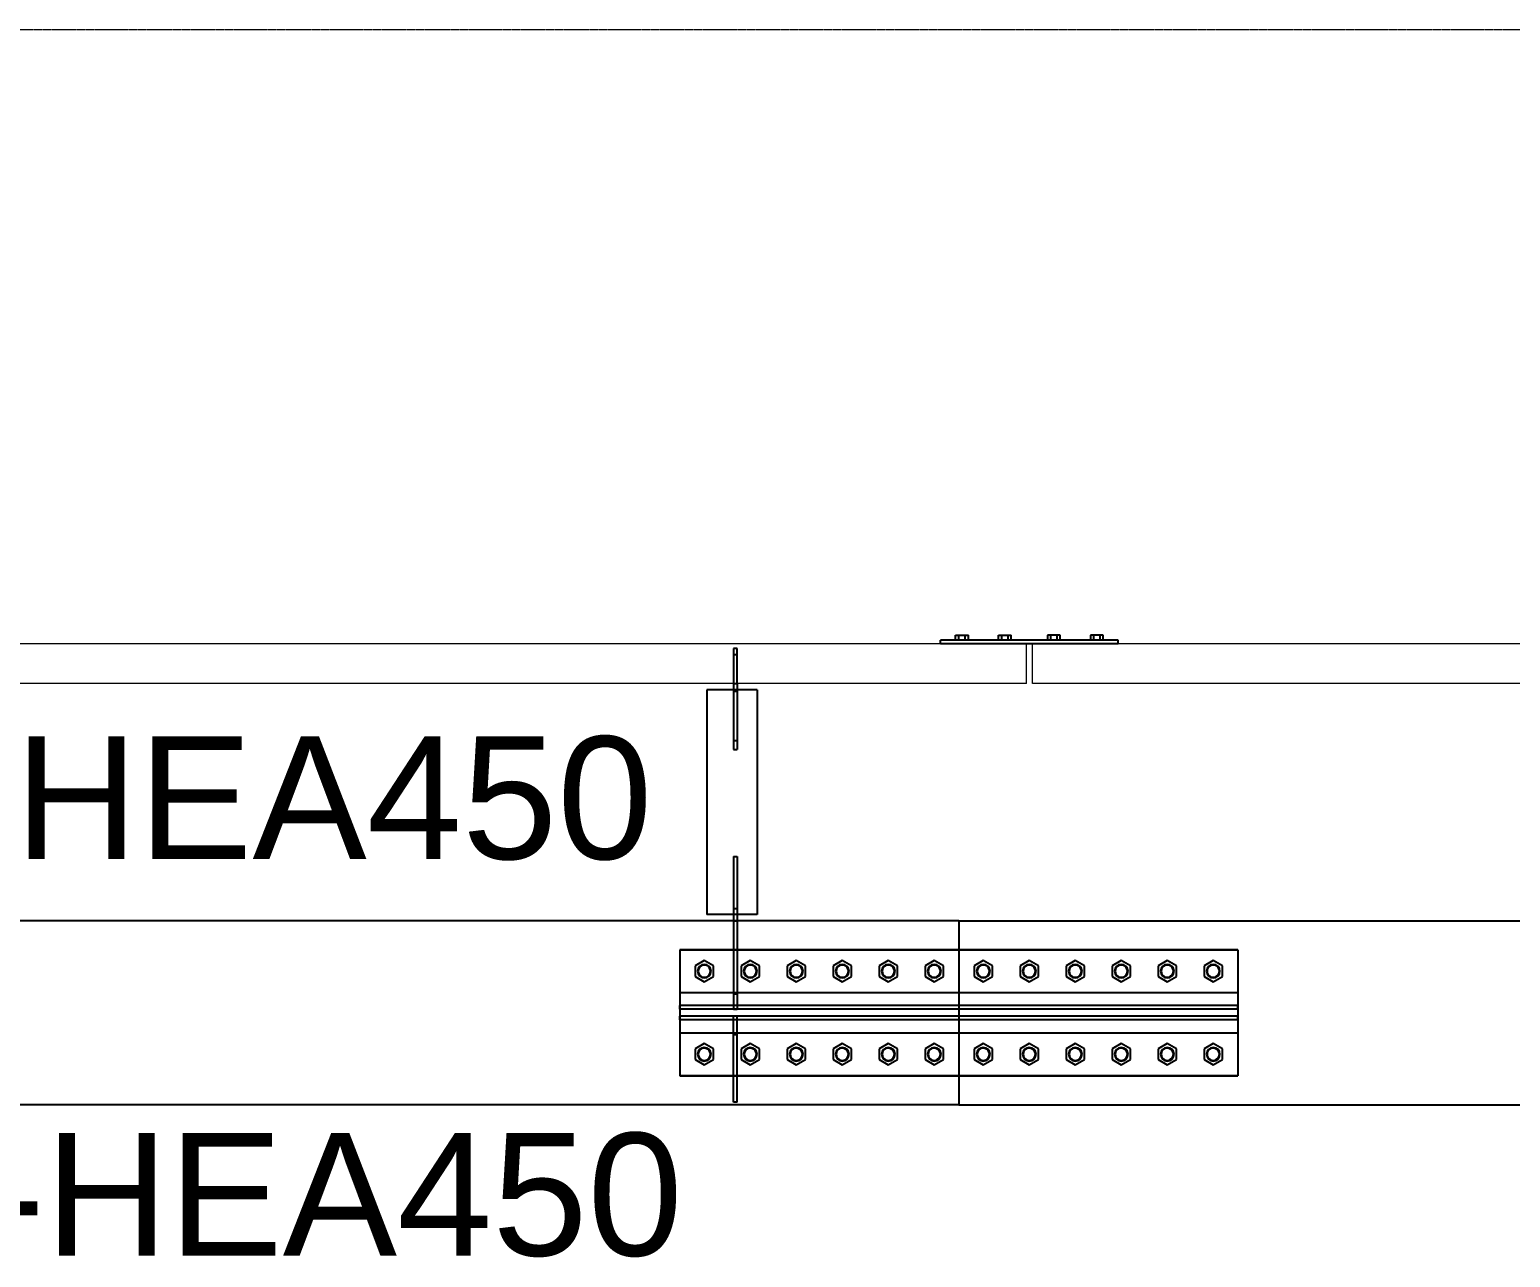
# Model space of a CAD drawing. Extents: x 7536 to 102814, y -9868 to 35131.
# Drawn here: x 65317 to 67732, y 29454 to 31456 of the extents above; entities that cross this region are included whole.
import ezdxf
from ezdxf.enums import TextEntityAlignment as Align

# ---------------------------------------------------------------- set-up
doc = ezdxf.new("R2010")
doc.units = 0
doc.header["$LTSCALE"] = 0.4
doc.linetypes.add('Grid Line', pattern=[3.33375, 1.905, -0.47625, 0.47625, -0.47625])
doc.layers.get('0').update_dxf_attribs({"color": 255})
for name, color, linetype, lineweight in [('0-1', 7, 'Continuous', 5), ('E_EJES-1', 8, 'Grid Line', 9), ('E_TEXTO', 3, 'Continuous', 9)]:
    doc.layers.add(name, color=color, linetype=linetype, lineweight=lineweight)
doc.layers.add('VIGAS', color=8, linetype='Continuous')
doc.styles.add('VERDANA', font='arial.ttf')

msp = doc.modelspace()

# ---------------------------------------------------------------- linework, layer by layer
at = {"color": 1, "linetype": 'Continuous'}
for centre, radius, start, end in [((66417.4, 29920.3), 11, 360, 180), ((66417.4, 29920.3), 10, 120, 300), ((66417.4, 29920.3), 10, 300, 120), ((66492.4, 29920.3), 11, 360, 180), ((66492.4, 29920.3), 10, 120, 300), ((66492.4, 29920.3), 10, 300, 120), ((66567.4, 29920.3), 11, 360, 180), ((66567.4, 29920.3), 10, 120, 300), ((66567.4, 29920.3), 10, 300, 120), ((66642.4, 29920.3), 11, 360, 180), ((66642.4, 29920.3), 10, 120, 300), ((66642.4, 29920.3), 10, 300, 120), ((66717.4, 29920.3), 11, 360, 180), ((66717.4, 29920.3), 10, 120, 300), ((66717.4, 29920.3), 10, 300, 120), ((66792.4, 29920.3), 11, 360, 180), ((66792.4, 29920.3), 10, 120, 300), ((66792.4, 29920.3), 10, 300, 120), ((66872.4, 29920.3), 11, 360, 180), ((66872.4, 29920.3), 10, 120, 300), ((66872.4, 29920.3), 10, 300, 120), ((66947.4, 29920.3), 11, 360, 180), ((66947.4, 29920.3), 10, 120, 300), ((66947.4, 29920.3), 10, 300, 120), ((67022.4, 29920.3), 11, 360, 180), ((67022.4, 29920.3), 10, 120, 300), ((67022.4, 29920.3), 10, 300, 120), ((67097.4, 29920.3), 11, 360, 180), ((67097.4, 29920.3), 10, 120, 300), ((67097.4, 29920.3), 10, 300, 120), ((67172.4, 29920.3), 11, 360, 180), ((67172.4, 29920.3), 10, 120, 300), ((67172.4, 29920.3), 10, 300, 120), ((67247.4, 29920.3), 11, 360, 180), ((67247.4, 29920.3), 10, 120, 300), ((67247.4, 29920.3), 10, 300, 120), ((66417.4, 29920.3), 11, 180, 360), ((66492.4, 29920.3), 11, 180, 360), ((66567.4, 29920.3), 11, 180, 360), ((66642.4, 29920.3), 11, 180, 360), ((66717.4, 29920.3), 11, 180, 360), ((66792.4, 29920.3), 11, 180, 360), ((66872.4, 29920.3), 11, 180, 360), ((66947.4, 29920.3), 11, 180, 360), ((67022.4, 29920.3), 11, 180, 360), ((67097.4, 29920.3), 11, 180, 360), ((67172.4, 29920.3), 11, 180, 360), ((67247.4, 29920.3), 11, 180, 360), ((66417.4, 29784.8), 11, 360, 180), ((66417.4, 29784.8), 11, 180, 360), ((66417.4, 29784.8), 10, 120, 300), ((66417.4, 29784.8), 10, 300, 120), ((66492.4, 29784.8), 11, 360, 180), ((66492.4, 29784.8), 11, 180, 360), ((66492.4, 29784.8), 10, 120, 300), ((66492.4, 29784.8), 10, 300, 120), ((66567.4, 29784.8), 11, 360, 180), ((66567.4, 29784.8), 11, 180, 360), ((66567.4, 29784.8), 10, 120, 300), ((66567.4, 29784.8), 10, 300, 120), ((66642.4, 29784.8), 11, 360, 180), ((66642.4, 29784.8), 11, 180, 360), ((66642.4, 29784.8), 10, 120, 300), ((66642.4, 29784.8), 10, 300, 120), ((66717.4, 29784.8), 11, 360, 180), ((66717.4, 29784.8), 11, 180, 360), ((66717.4, 29784.8), 10, 120, 300), ((66717.4, 29784.8), 10, 300, 120), ((66792.4, 29784.8), 11, 360, 180), ((66792.4, 29784.8), 11, 180, 360), ((66792.4, 29784.8), 10, 120, 300), ((66792.4, 29784.8), 10, 300, 120), ((66872.4, 29784.8), 11, 360, 180), ((66872.4, 29784.8), 11, 180, 360), ((66872.4, 29784.8), 10, 120, 300), ((66872.4, 29784.8), 10, 300, 120), ((66947.4, 29784.8), 11, 360, 180), ((66947.4, 29784.8), 11, 180, 360), ((66947.4, 29784.8), 10, 120, 300), ((66947.4, 29784.8), 10, 300, 120), ((67022.4, 29784.8), 11, 360, 180), ((67022.4, 29784.8), 11, 180, 360), ((67022.4, 29784.8), 10, 120, 300), ((67022.4, 29784.8), 10, 300, 120), ((67097.4, 29784.8), 11, 360, 180), ((67097.4, 29784.8), 11, 180, 360), ((67097.4, 29784.8), 10, 120, 300), ((67097.4, 29784.8), 10, 300, 120), ((67172.4, 29784.8), 11, 360, 180), ((67172.4, 29784.8), 11, 180, 360), ((67172.4, 29784.8), 10, 120, 300), ((67172.4, 29784.8), 10, 300, 120), ((67247.4, 29784.8), 11, 360, 180), ((67247.4, 29784.8), 11, 180, 360), ((67247.4, 29784.8), 10, 120, 300), ((67247.4, 29784.8), 10, 300, 120)]:
    msp.add_arc(centre, radius, start, end, dxfattribs=at)
at = {"layer": '0-1', "color": 8}
for p, q in [((66942.6, 30454.2), (64482.4, 30454.2)), ((66942.6, 30389.2), (66942.6, 30454.2)), ((78942.6, 30454.2), (66952.6, 30454.2)), ((66952.6, 30389.2), (66952.6, 30454.2)), ((66942.6, 30389.2), (64482.4, 30389.2)), ((78942.6, 30389.2), (66952.6, 30389.2))]:
    msp.add_line(p, q, dxfattribs=at)
at = {"layer": 'E_EJES-1'}
msp.add_line((8436, 31455.7), (101914.5, 31455.7), dxfattribs=at)
at = {"layer": 'VIGAS'}
for p, q in [((67092.6, 30460.2), (66802.6, 30460.2)), ((66802.6, 30454.2), (66802.6, 30460.2)), ((66942.6, 30454.2), (66802.6, 30454.2)), ((66827.2, 30460.2), (66827.2, 30468.1)), ((66827.2, 30468.1), (66848, 30468.1)), ((66832.4, 30460.2), (66832.4, 30468.1)), ((66842.8, 30460.2), (66842.8, 30468.1)), ((66848, 30460.2), (66848, 30468.1)), ((66897.2, 30460.2), (66897.2, 30468.1)), ((66897.2, 30468.1), (66918, 30468.1)), ((66902.4, 30460.2), (66902.4, 30468.1)), ((66912.8, 30460.2), (66912.8, 30468.1)), ((66918, 30460.2), (66918, 30468.1)), ((66952.6, 30454.2), (66942.6, 30454.2)), ((67092.6, 30454.2), (66952.6, 30454.2)), ((66998, 30468.1), (66977.2, 30468.1)), ((66977.2, 30468.1), (66977.2, 30460.2)), ((66982.4, 30460.2), (66982.4, 30468.1)), ((66992.8, 30460.2), (66992.8, 30468.1)), ((66998, 30460.2), (66998, 30468.1)), ((67068, 30468.1), (67047.2, 30468.1)), ((67047.2, 30468.1), (67047.2, 30460.2)), ((67052.4, 30460.2), (67052.4, 30468.1)), ((67062.8, 30460.2), (67062.8, 30468.1)), ((67068, 30460.2), (67068, 30468.1)), ((67092.6, 30454.2), (67092.6, 30460.2)), ((66470.9, 30446.7), (66464.9, 30446.7)), ((66464.9, 30446.7), (66464.9, 30389.2)), ((66464.9, 30436.7), (66470.9, 30436.7)), ((66470.9, 30389.2), (66470.9, 30446.7)), ((66464.9, 30389.2), (66464.9, 30379.2)), ((66464.9, 30389.2), (66470.9, 30389.2)), ((66470.9, 30389.2), (66470.9, 30379.2)), ((66503.4, 30379.2), (66421.4, 30379.2)), ((66421.4, 30379.2), (66421.4, 30012.5)), ((66464.9, 30379.2), (66464.9, 30281.7)), ((66464.9, 30376.7), (66470.9, 30376.7)), ((66470.9, 30379.2), (66470.9, 30281.7)), ((66503.4, 30379.2), (66503.4, 30012.5)), ((66464.9, 30296.7), (66470.9, 30296.7)), ((66464.9, 30281.7), (66470.9, 30281.7)), ((66464.9, 30107.5), (66464.9, 30012.5)), ((66464.9, 30107.5), (66470.9, 30107.5)), ((66470.9, 30107.5), (66470.9, 30012.5)), ((66464.9, 30022.5), (66470.9, 30022.5)), ((66832.4, 30002.5), (64637.3, 30002.5)), ((66503.4, 30012.5), (66421.4, 30012.5)), ((66464.9, 30012.5), (66464.9, 30002.5)), ((66464.9, 30002.5), (66464.9, 29858.3)), ((66464.9, 30002.5), (66470.9, 30002.5)), ((66470.9, 30012.5), (66470.9, 30002.5)), ((66470.9, 30002.5), (66470.9, 29858.3)), ((66832.4, 30002.5), (66832.4, 29955.3)), ((66832.4, 30002.5), (78832.4, 30002.5)), ((66832.4, 30002.5), (66832.4, 29955.3)), ((67287.4, 29955.3), (66377.4, 29955.3)), ((66377.4, 29955.3), (66377.4, 29749.8)), ((66377.4, 29955.3), (66377.4, 29885.3)), ((66377.4, 29955.3), (67287.4, 29955.3)), ((66377.4, 29955.3), (66377.4, 29885.3)), ((66377.4, 29955.3), (67287.4, 29955.3)), ((67287.4, 29955.3), (66377.4, 29955.3)), ((66377.4, 29955.3), (66377.4, 29749.8)), ((66832.4, 29955.3), (66832.4, 29749.8)), ((66832.4, 29955.3), (66832.4, 29749.8)), ((67287.4, 29955.3), (67287.4, 29749.8)), ((67287.4, 29955.3), (67287.4, 29885.3)), ((67287.4, 29955.3), (67287.4, 29885.3)), ((67287.4, 29955.3), (67287.4, 29749.8)), ((66417.4, 29937.6), (66402.4, 29929)), ((66402.4, 29929), (66402.4, 29911.6)), ((66432.4, 29929), (66417.4, 29937.6)), ((66432.4, 29911.6), (66432.4, 29929)), ((66492.4, 29937.6), (66477.4, 29929)), ((66477.4, 29929), (66477.4, 29911.6)), ((66507.4, 29929), (66492.4, 29937.6)), ((66507.4, 29911.6), (66507.4, 29929)), ((66567.4, 29937.6), (66552.4, 29929)), ((66552.4, 29929), (66552.4, 29911.6)), ((66582.4, 29929), (66567.4, 29937.6)), ((66582.4, 29911.6), (66582.4, 29929)), ((66642.4, 29937.6), (66627.4, 29929)), ((66627.4, 29929), (66627.4, 29911.6)), ((66657.4, 29929), (66642.4, 29937.6)), ((66657.4, 29911.6), (66657.4, 29929)), ((66717.4, 29937.6), (66702.4, 29929)), ((66702.4, 29929), (66702.4, 29911.6)), ((66732.4, 29929), (66717.4, 29937.6)), ((66732.4, 29911.6), (66732.4, 29929)), ((66792.4, 29937.6), (66777.4, 29929)), ((66777.4, 29929), (66777.4, 29911.6)), ((66807.4, 29929), (66792.4, 29937.6)), ((66807.4, 29911.6), (66807.4, 29929)), ((66872.4, 29937.6), (66857.4, 29929)), ((66857.4, 29929), (66857.4, 29911.6)), ((66887.4, 29929), (66872.4, 29937.6)), ((66887.4, 29911.6), (66887.4, 29929)), ((66947.4, 29937.6), (66932.4, 29929)), ((66932.4, 29929), (66932.4, 29911.6)), ((66962.4, 29929), (66947.4, 29937.6)), ((66962.4, 29911.6), (66962.4, 29929)), ((67022.4, 29937.6), (67007.4, 29929)), ((67007.4, 29929), (67007.4, 29911.6)), ((67037.4, 29929), (67022.4, 29937.6)), ((67037.4, 29911.6), (67037.4, 29929)), ((67097.4, 29937.6), (67082.4, 29929)), ((67082.4, 29929), (67082.4, 29911.6)), ((67112.4, 29929), (67097.4, 29937.6)), ((67112.4, 29911.6), (67112.4, 29929)), ((67172.4, 29937.6), (67157.4, 29929)), ((67157.4, 29929), (67157.4, 29911.6)), ((67187.4, 29929), (67172.4, 29937.6)), ((67187.4, 29911.6), (67187.4, 29929)), ((67247.4, 29937.6), (67232.4, 29929)), ((67232.4, 29929), (67232.4, 29911.6)), ((67262.4, 29929), (67247.4, 29937.6)), ((67262.4, 29911.6), (67262.4, 29929)), ((66402.4, 29911.6), (66417.4, 29903)), ((66417.4, 29903), (66432.4, 29911.6)), ((66477.4, 29911.6), (66492.4, 29903)), ((66492.4, 29903), (66507.4, 29911.6)), ((66552.4, 29911.6), (66567.4, 29903)), ((66567.4, 29903), (66582.4, 29911.6)), ((66627.4, 29911.6), (66642.4, 29903)), ((66642.4, 29903), (66657.4, 29911.6)), ((66702.4, 29911.6), (66717.4, 29903)), ((66717.4, 29903), (66732.4, 29911.6)), ((66777.4, 29911.6), (66792.4, 29903)), ((66792.4, 29903), (66807.4, 29911.6)), ((66857.4, 29911.6), (66872.4, 29903)), ((66872.4, 29903), (66887.4, 29911.6)), ((66932.4, 29911.6), (66947.4, 29903)), ((66947.4, 29903), (66962.4, 29911.6)), ((67007.4, 29911.6), (67022.4, 29903)), ((67022.4, 29903), (67037.4, 29911.6)), ((67082.4, 29911.6), (67097.4, 29903)), ((67097.4, 29903), (67112.4, 29911.6)), ((67157.4, 29911.6), (67172.4, 29903)), ((67172.4, 29903), (67187.4, 29911.6)), ((67232.4, 29911.6), (67247.4, 29903)), ((67247.4, 29903), (67262.4, 29911.6)), ((66377.4, 29885.3), (67287.4, 29885.3)), ((66377.4, 29885.3), (67287.4, 29885.3)), ((66464.9, 29883.3), (66470.9, 29883.3)), ((67287.4, 29864.3), (66377.4, 29864.3)), ((66377.4, 29858.3), (66377.4, 29864.3)), ((67287.4, 29858.3), (66377.4, 29858.3)), ((66464.9, 29858.3), (66470.9, 29858.3)), ((67287.4, 29858.3), (67287.4, 29864.3)), ((67287.4, 29846.8), (66377.4, 29846.8)), ((66377.4, 29840.8), (66377.4, 29846.8)), ((67287.4, 29840.8), (66377.4, 29840.8)), ((66470.9, 29846.8), (66464.9, 29846.8)), ((66464.9, 29706.8), (66464.9, 29846.8)), ((66470.9, 29706.8), (66470.9, 29846.8)), ((67287.4, 29840.8), (67287.4, 29846.8)), ((66377.4, 29819.8), (66377.4, 29749.8)), ((66377.4, 29819.8), (67287.4, 29819.8)), ((66377.4, 29819.8), (66377.4, 29749.8)), ((66377.4, 29819.8), (67287.4, 29819.8)), ((66417.4, 29802.1), (66402.4, 29793.5)), ((66432.4, 29793.5), (66417.4, 29802.1)), ((66464.9, 29816.8), (66470.9, 29816.8)), ((66492.4, 29802.1), (66477.4, 29793.5)), ((66507.4, 29793.5), (66492.4, 29802.1)), ((66567.4, 29802.1), (66552.4, 29793.5)), ((66582.4, 29793.5), (66567.4, 29802.1)), ((66642.4, 29802.1), (66627.4, 29793.5)), ((66657.4, 29793.5), (66642.4, 29802.1)), ((66717.4, 29802.1), (66702.4, 29793.5)), ((66732.4, 29793.5), (66717.4, 29802.1)), ((66792.4, 29802.1), (66777.4, 29793.5)), ((66807.4, 29793.5), (66792.4, 29802.1)), ((66872.4, 29802.1), (66857.4, 29793.5)), ((66887.4, 29793.5), (66872.4, 29802.1)), ((66947.4, 29802.1), (66932.4, 29793.5)), ((66962.4, 29793.5), (66947.4, 29802.1)), ((67022.4, 29802.1), (67007.4, 29793.5)), ((67037.4, 29793.5), (67022.4, 29802.1)), ((67097.4, 29802.1), (67082.4, 29793.5)), ((67112.4, 29793.5), (67097.4, 29802.1)), ((67172.4, 29802.1), (67157.4, 29793.5)), ((67187.4, 29793.5), (67172.4, 29802.1)), ((67247.4, 29802.1), (67232.4, 29793.5)), ((67262.4, 29793.5), (67247.4, 29802.1)), ((67287.4, 29819.8), (67287.4, 29749.8)), ((67287.4, 29819.8), (67287.4, 29749.8)), ((66402.4, 29793.5), (66402.4, 29776.1)), ((66432.4, 29776.1), (66432.4, 29793.5)), ((66477.4, 29793.5), (66477.4, 29776.1)), ((66507.4, 29776.1), (66507.4, 29793.5)), ((66552.4, 29793.5), (66552.4, 29776.1)), ((66582.4, 29776.1), (66582.4, 29793.5)), ((66627.4, 29793.5), (66627.4, 29776.1)), ((66657.4, 29776.1), (66657.4, 29793.5)), ((66702.4, 29793.5), (66702.4, 29776.1)), ((66732.4, 29776.1), (66732.4, 29793.5)), ((66777.4, 29793.5), (66777.4, 29776.1)), ((66807.4, 29776.1), (66807.4, 29793.5)), ((66857.4, 29793.5), (66857.4, 29776.1)), ((66887.4, 29776.1), (66887.4, 29793.5)), ((66932.4, 29793.5), (66932.4, 29776.1)), ((66962.4, 29776.1), (66962.4, 29793.5)), ((67007.4, 29793.5), (67007.4, 29776.1)), ((67037.4, 29776.1), (67037.4, 29793.5)), ((67082.4, 29793.5), (67082.4, 29776.1)), ((67112.4, 29776.1), (67112.4, 29793.5)), ((67157.4, 29793.5), (67157.4, 29776.1)), ((67187.4, 29776.1), (67187.4, 29793.5)), ((67232.4, 29793.5), (67232.4, 29776.1)), ((67262.4, 29776.1), (67262.4, 29793.5)), ((66402.4, 29776.1), (66417.4, 29767.5)), ((66417.4, 29767.5), (66432.4, 29776.1)), ((66477.4, 29776.1), (66492.4, 29767.5)), ((66492.4, 29767.5), (66507.4, 29776.1)), ((66552.4, 29776.1), (66567.4, 29767.5)), ((66567.4, 29767.5), (66582.4, 29776.1)), ((66627.4, 29776.1), (66642.4, 29767.5)), ((66642.4, 29767.5), (66657.4, 29776.1)), ((66702.4, 29776.1), (66717.4, 29767.5)), ((66717.4, 29767.5), (66732.4, 29776.1)), ((66777.4, 29776.1), (66792.4, 29767.5)), ((66792.4, 29767.5), (66807.4, 29776.1)), ((66857.4, 29776.1), (66872.4, 29767.5)), ((66872.4, 29767.5), (66887.4, 29776.1)), ((66932.4, 29776.1), (66947.4, 29767.5)), ((66947.4, 29767.5), (66962.4, 29776.1)), ((67007.4, 29776.1), (67022.4, 29767.5)), ((67022.4, 29767.5), (67037.4, 29776.1)), ((67082.4, 29776.1), (67097.4, 29767.5)), ((67097.4, 29767.5), (67112.4, 29776.1)), ((67157.4, 29776.1), (67172.4, 29767.5)), ((67172.4, 29767.5), (67187.4, 29776.1)), ((67232.4, 29776.1), (67247.4, 29767.5)), ((67247.4, 29767.5), (67262.4, 29776.1)), ((67287.4, 29749.8), (66377.4, 29749.8)), ((66377.4, 29749.8), (67287.4, 29749.8)), ((66377.4, 29749.8), (67287.4, 29749.8)), ((67287.4, 29749.8), (66377.4, 29749.8)), ((66832.4, 29749.8), (66832.4, 29702.5)), ((66832.4, 29749.8), (66832.4, 29702.5)), ((66470.9, 29706.8), (66464.9, 29706.8)), ((66832.4, 29702.5), (64637.3, 29702.5)), ((66832.4, 29702.5), (78832.4, 29702.5))]:
    msp.add_line(p, q, dxfattribs=at)

# ---------------------------------------------------------------- texts
at = {"layer": 'E_TEXTO', "style": 'VERDANA'}
for s, p in [('b/147-HEA450', (65416.6, 30103.1)), ('b/35-HEA450', (65543.7, 29456.4))]:
    msp.add_text(s, height=200, dxfattribs=at).set_placement(p, align=Align.CENTER)

doc.saveas('drawing.dxf')
